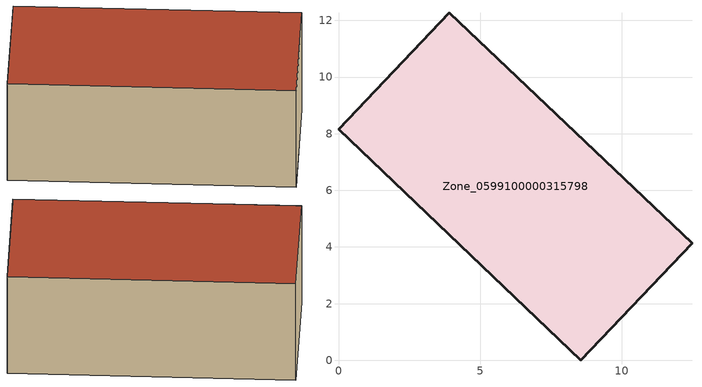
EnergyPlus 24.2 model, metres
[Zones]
Zone_0599100000315798
 floor ground (C_G): 0,8.15 3.92,12.27 12.48,4.13 8.56,0 z3.13
 wall outside (C_F): 3.92,12.27 0,8.15 8.56,0 12.48,4.13 3.92,12.27 z3.13:7.88
 roof outside (C_R): 8.56,0 12.48,4.13 3.92,12.27 0,8.15 z7.88
[BUILDING]
Pand.0599100000315798: North Axis=0; Terrain=City; Loads Convergence Tolerance Value=0.04; Temperature Convergence Tolerance Value=0.4; Solar Distribution=FullExterior; Maximum Number of Warmup Days=25; Minimum Number of Warmup Days=1
[Site:Location]
Rotterdam.The.Hague.AP_ZH_NLD Design_Conditions: Latitude=51.96; Longitude=4.45; Time Zone=1; Elevation=-4.5
[SITE:GROUNDTEMPERATURE:BUILDINGSURFACE]
18, 18, 18, 18, 18, 18, 18, 18, 18, 18, 18, 18
[MATERIAL] Thermal Absorptance=0.9; Solar Absorptance=0.7; Visible Absorptance=0.7
Name | Roughness | Thickness | Conductivity | Density | Specific Heat
G.TC.1975-1991 | MediumSmooth | 0.15 | 0.288461 | 540 | 1210
F.TC.1975-1991 | Rough | 0.3 | 0.230769 | 1920 | 840
R.TC.1975-1991 | MediumRough | 0.2 | 0.153846 | 1500 | 1000
[CONSTRUCTION]
C_G: G.TC.1975-1991
C_F: F.TC.1975-1991
C_R: R.TC.1975-1991
[ZONE]
Zone_0599100000315798: Type=1; Multiplier=1; Ceiling Height=Autocalculate; Volume=Autocalculate; Floor Area=autocalculate; Part of Total Floor Area=Yes
[ZONEINFILTRATION:DESIGNFLOWRATE]
Infil_Zone_0599100000315798: Zone or ZoneList or Space or SpaceList=Zone_0599100000315798; Schedule=AlwaysOn; Design Flow Rate Calculation Method=Flow/Area; Flow Rate per Floor Area=0.003; Constant Term Coefficient=1; Temperature Term Coefficient=0; Velocity Term Coefficient=0; Velocity Squared Term Coefficient=0
[HVACTEMPLATE:ZONE:IDEALLOADSAIRSYSTEM]
Zone_0599100000315798: Maximum Heating Supply Air Temperature=50; Minimum Cooling Supply Air Temperature=13; Maximum Heating Supply Air Humidity Ratio=0.0156; Minimum Cooling Supply Air Humidity Ratio=0.0077; Heating Limit=NoLimit; Cooling Limit=NoLimit; Dehumidification Control Type=ConstantSensibleHeatRatio; Cooling Sensible Heat Ratio=0.7; Dehumidification Setpoint=60; Humidification Control Type=None; Humidification Setpoint=30; Outdoor Air Method=None; Outdoor Air Flow Rate per Person=0.00944; Outdoor Air Flow Rate per Zone Floor Area=0; Outdoor Air Flow Rate per Zone=0; Demand Controlled Ventilation Type=None; Outdoor Air Economizer Type=NoEconomizer; Heat Recovery Type=None; Sensible Heat Recovery Effectiveness=0.7; Latent Heat Recovery Effectiveness=0.65
[ZONECONTROL:THERMOSTAT]
ThermostatControl_Zone_0599100000315798: Zone or ZoneList=Zone_0599100000315798; Control Type Schedule=DualSetpointControlType; Control 1=Thermostat_Zone_0599100000315798; Temperature Difference Between Cutout And Setpoint=0
[THERMOSTATSETPOINT:DUALSETPOINT]
Thermostat_Zone_0599100000315798: Heating Setpoint Temperature Schedule=HeatingSetpoint_Zone_0599100000315798; Cooling Setpoint Temperature Schedule=CoolingSetpoint_Zone_0599100000315798
[SCHEDULE:COMPACT]
HeatingSetpoint_Zone_0599100000315798: Through: 12/31, For: AllDays, Until: 24:00, 21
CoolingSetpoint_Zone_0599100000315798: Through: 12/31, For: AllDays, Until: 24:00, 24
DualSetpointControlType: Through: 12/31, For: AllDays, Until: 24:00, 4
AlwaysOn: Through: 12/31, For: AllDays, Until: 24:00, 1
